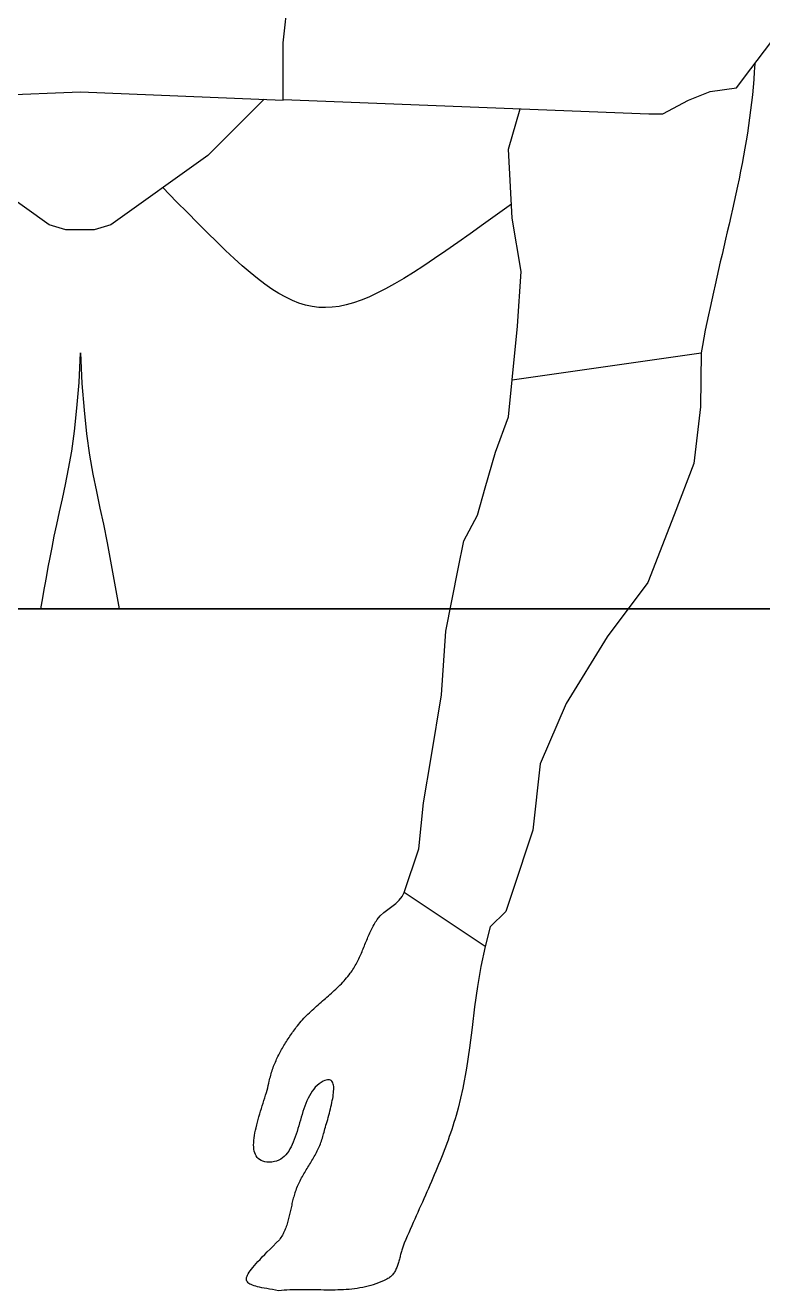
# Model space of a CAD drawing. Header units: millimetres. Extents: x -155 to 94595, y -3153 to 63413.
# Drawn here: x 93010.8 to 93296.4, y 40787.8 to 41278.1 of the extents above; entities that cross this region are included whole.
import ezdxf

# ---------------------------------------------------------------- set-up
doc = ezdxf.new("R2010")
doc.units = ezdxf.units.MM
doc.layers.add('int', color=185, linetype='Continuous')

msp = doc.modelspace()

# ---------------------------------------------------------------- linework, layer by layer
at = {"layer": 'int'}
for p, q in [((93110.669, 41271.277), (93113.116, 41293.529)), ((93110.669, 41249.138), (93110.669, 41271.277)), ((93291.807, 41261.214), (93299.51, 41271.485)), ((93286.31, 41253.884), (93291.807, 41261.214)), ((93293.313, 41263.094), (93293.15, 41260.102)), ((93293.319, 41263.229), (93293.313, 41263.094)), ((93292.944, 41257.115), (93292.698, 41254.133)), ((93293.15, 41260.102), (93292.944, 41257.115)), ((92953.682, 41249.138), (93032.175, 41252.278)), ((93032.175, 41252.278), (93110.669, 41249.138)), ((93267.655, 41249.138), (93276.017, 41252.483)), ((93276.017, 41252.483), (93286.31, 41253.884)), ((93292.413, 41251.156), (93292.092, 41248.183)), ((93292.698, 41254.133), (93292.413, 41251.156)), ((93103.316, 41249.432), (93081.563, 41227.679)), ((93110.669, 41249.375), (93252.383, 41243.81)), ((93197.965, 41230.131), (93202.537, 41245.752)), ((93257.782, 41243.847), (93267.655, 41249.138)), ((93292.092, 41248.183), (93291.735, 41245.215)), ((93252.383, 41243.81), (93257.782, 41243.847)), ((93257.782, 41243.847), (93257.782, 41243.847)), ((93291.345, 41242.25), (93290.924, 41239.289)), ((93291.735, 41245.215), (93291.345, 41242.25)), ((93290.473, 41236.332), (93289.994, 41233.378)), ((93290.924, 41239.289), (93290.473, 41236.332)), ((93289.994, 41233.378), (93289.488, 41230.427)), ((93020.099, 41200.794), (92982.46, 41227.679)), ((93081.563, 41227.679), (93043.924, 41200.794)), ((93081.563, 41227.679), (93081.563, 41227.679)), ((93199.38, 41203.389), (93197.965, 41230.131)), ((93197.965, 41230.131), (93197.965, 41230.131)), ((93288.959, 41227.479), (93288.407, 41224.534)), ((93289.488, 41230.427), (93288.959, 41227.479)), ((93287.834, 41221.591), (93287.243, 41218.65)), ((93288.407, 41224.534), (93287.834, 41221.591)), ((93287.243, 41218.65), (93286.634, 41215.712)), ((93069.425, 41209.749), (93064.087, 41215.196)), ((93286.01, 41212.775), (93285.372, 41209.84)), ((93286.634, 41215.712), (93286.01, 41212.775)), ((93073.598, 41205.503), (93069.425, 41209.749)), ((93199.098, 41208.752), (93193.697, 41204.869)), ((93284.723, 41206.906), (93284.063, 41203.974)), ((93285.372, 41209.84), (93284.723, 41206.906)), ((93077.568, 41201.493), (93073.598, 41205.503)), ((93081.347, 41197.716), (93077.568, 41201.493)), ((93193.697, 41204.869), (93188.299, 41200.999)), ((93202.824, 41182.726), (93199.38, 41203.389)), ((93284.063, 41203.974), (93283.396, 41201.042)), ((93026.514, 41198.889), (93020.099, 41200.794)), ((93026.514, 41198.889), (93026.514, 41198.889)), ((93037.509, 41198.889), (93026.514, 41198.889)), ((93043.924, 41200.794), (93037.509, 41198.889)), ((93037.509, 41198.889), (93037.509, 41198.889)), ((93084.95, 41194.173), (93081.347, 41197.716)), ((93183.173, 41197.346), (93178.306, 41193.909)), ((93188.299, 41200.999), (93183.173, 41197.346)), ((93282.722, 41198.111), (93282.043, 41195.18)), ((93283.396, 41201.042), (93282.722, 41198.111)), ((93088.39, 41190.863), (93084.95, 41194.173)), ((93178.306, 41193.909), (93173.683, 41190.689)), ((93281.362, 41192.25), (93280.679, 41189.32)), ((93282.043, 41195.18), (93281.362, 41192.25)), ((93091.68, 41187.786), (93088.39, 41190.863)), ((93094.835, 41184.941), (93091.68, 41187.786)), ((93169.291, 41187.687), (93165.117, 41184.903)), ((93173.683, 41190.689), (93169.291, 41187.687)), ((93280.679, 41189.32), (93279.998, 41186.39)), ((93097.867, 41182.328), (93094.835, 41184.941)), ((93100.79, 41179.945), (93097.867, 41182.328)), ((93161.146, 41182.337), (93157.366, 41179.991)), ((93165.117, 41184.903), (93161.146, 41182.337)), ((93201.461, 41161.501), (93202.824, 41182.726)), ((93279.319, 41183.459), (93278.644, 41180.528)), ((93279.998, 41186.39), (93279.319, 41183.459)), ((93103.619, 41177.793), (93100.79, 41179.945)), ((93106.366, 41175.871), (93103.619, 41177.793)), ((93153.762, 41177.865), (93150.321, 41175.96)), ((93157.366, 41179.991), (93153.762, 41177.865)), ((93277.976, 41177.596), (93277.315, 41174.663)), ((93278.644, 41180.528), (93277.976, 41177.596)), ((93109.045, 41174.179), (93106.366, 41175.871)), ((93111.67, 41172.715), (93109.045, 41174.179)), ((93114.254, 41171.48), (93111.67, 41172.715)), ((93143.875, 41172.811), (93140.843, 41171.57)), ((93147.03, 41174.275), (93143.875, 41172.811)), ((93150.321, 41175.96), (93147.03, 41174.275)), ((93277.315, 41174.663), (93276.664, 41171.729)), ((93116.81, 41170.472), (93114.254, 41171.48)), ((93119.354, 41169.692), (93116.81, 41170.472)), ((93121.897, 41169.139), (93119.354, 41169.692)), ((93124.454, 41168.812), (93121.897, 41169.139)), ((93127.038, 41168.71), (93124.454, 41168.812)), ((93129.663, 41168.834), (93127.038, 41168.71)), ((93132.342, 41169.182), (93129.663, 41168.834)), ((93135.09, 41169.755), (93132.342, 41169.182)), ((93137.919, 41170.551), (93135.09, 41169.755)), ((93140.843, 41171.57), (93137.919, 41170.551)), ((93276.025, 41168.794), (93275.399, 41165.856)), ((93276.664, 41171.729), (93276.025, 41168.794)), ((93274.788, 41162.917), (93274.194, 41159.976)), ((93275.399, 41165.856), (93274.788, 41162.917)), ((93199.38, 41140.687), (93201.461, 41161.501)), ((93274.194, 41159.976), (93273.619, 41157.032)), ((93273.064, 41154.086), (93272.532, 41151.137)), ((93273.619, 41157.032), (93273.064, 41154.086)), ((93031.62, 41139.717), (93032.175, 41151.137)), ((93032.175, 41151.137), (93032.749, 41139.351)), ((93199.38, 41140.687), (93272.532, 41151.137)), ((93272.532, 41151.137), (93272.311, 41130.271)), ((93030.838, 41129.687), (93031.62, 41139.717)), ((93032.749, 41139.351), (93033.562, 41128.967)), ((93197.948, 41126.371), (93199.38, 41140.687)), ((93029.878, 41120.884), (93030.838, 41129.687)), ((93033.562, 41128.967), (93034.571, 41119.783)), ((93272.311, 41130.271), (93269.714, 41108.279)), ((93192.876, 41112.697), (93197.948, 41126.371)), ((93028.785, 41113.143), (93029.878, 41120.884)), ((93034.571, 41119.783), (93035.732, 41111.599)), ((93027.608, 41106.301), (93028.785, 41113.143)), ((93035.732, 41111.599), (93037.004, 41104.214)), ((93188.93, 41098.886), (93192.876, 41112.697)), ((93026.392, 41100.195), (93027.608, 41106.301)), ((93037.004, 41104.214), (93038.342, 41097.427)), ((93269.714, 41108.279), (93262.082, 41088.436)), ((93025.186, 41094.661), (93026.392, 41100.195)), ((93185.903, 41088.292), (93188.93, 41098.886)), ((93024.036, 41089.536), (93025.186, 41094.661)), ((93038.342, 41097.427), (93039.705, 41091.037)), ((93022.98, 41084.688), (93024.036, 41089.536)), ((93039.705, 41091.037), (93041.05, 41084.844)), ((93022.024, 41080.107), (93022.98, 41084.688)), ((93041.05, 41084.844), (93042.539, 41077.539)), ((93180.642, 41078.351), (93185.903, 41088.292)), ((93262.082, 41088.436), (93251.981, 41062.173)), ((93021.163, 41075.818), (93022.024, 41080.107)), ((93020.395, 41071.843), (93021.163, 41075.818)), ((93042.539, 41077.539), (93045.164, 41063.394)), ((93178.479, 41067.535), (93180.642, 41078.351)), ((93019.716, 41068.205), (93020.395, 41071.843)), ((93018.61, 41062.035), (93019.122, 41064.928)), ((93019.122, 41064.928), (93019.716, 41068.205)), ((93173.647, 41043.376), (93178.479, 41067.535)), ((93017.613, 41056.308), (93018.176, 41059.547)), ((93018.176, 41059.547), (93018.61, 41062.035)), ((93045.164, 41063.394), (93047.196, 41051.989)), ((93251.981, 41062.173), (93236.145, 41041.125)), ((93016.862, 41051.989), (93017.613, 41056.308)), ((92274.86, 41051.989), (93594.86, 41051.989)), ((93594.86, 41051.989), (92274.86, 41051.989)), ((92888.98, 41051.989), (93016.862, 41051.989)), ((93047.196, 41051.989), (93175.37, 41051.989)), ((93172.079, 41018.68), (93173.647, 41043.376)), ((93236.145, 41041.125), (93220.281, 41015.284)), ((93168.029, 40994.383), (93172.079, 41018.68)), ((93220.281, 41015.284), (93210.278, 40991.943)), ((93165.109, 40976.861), (93168.029, 40994.383)), ((93210.278, 40991.943), (93207.401, 40966.194)), ((93163.203, 40959.004), (93165.109, 40976.861)), ((93207.401, 40966.194), (93199.38, 40942.131)), ((93157.579, 40942.131), (93163.203, 40959.004)), ((93156.787, 40940.485), (93157.579, 40942.131)), ((93188.93, 40921.231), (93157.579, 40942.131)), ((93199.38, 40942.131), (93196.913, 40934.73)), ((93152.787, 40936.664), (93154.298, 40937.819)), ((93154.298, 40937.819), (93155.662, 40939.07)), ((93155.662, 40939.07), (93156.787, 40940.485)), ((93147.128, 40931.681), (93148.3, 40933.116)), ((93148.3, 40933.116), (93149.695, 40934.38)), ((93149.695, 40934.38), (93151.222, 40935.54)), ((93151.222, 40935.54), (93152.787, 40936.664)), ((93196.913, 40934.73), (93190.826, 40928.818)), ((93144.267, 40926.42), (93144.519, 40926.965)), ((93144.519, 40926.965), (93144.778, 40927.507)), ((93144.778, 40927.507), (93145.043, 40928.046)), ((93145.043, 40928.046), (93145.314, 40928.58)), ((93145.314, 40928.58), (93145.594, 40929.11)), ((93145.594, 40929.11), (93145.882, 40929.635)), ((93145.882, 40929.635), (93146.179, 40930.155)), ((93146.179, 40930.155), (93146.485, 40930.67)), ((93146.485, 40930.67), (93146.801, 40931.179)), ((93146.801, 40931.179), (93147.128, 40931.681)), ((93190.826, 40928.818), (93188.93, 40921.231)), ((93142.381, 40921.979), (93142.609, 40922.538)), ((93142.609, 40922.538), (93142.839, 40923.097)), ((93142.839, 40923.097), (93143.069, 40923.655)), ((93143.069, 40923.655), (93143.302, 40924.212)), ((93143.302, 40924.212), (93143.538, 40924.767)), ((93143.538, 40924.767), (93143.777, 40925.32)), ((93143.777, 40925.32), (93144.019, 40925.871)), ((93144.019, 40925.871), (93144.267, 40926.42)), ((93140.26, 40916.987), (93140.509, 40917.534)), ((93140.509, 40917.534), (93140.753, 40918.084)), ((93140.753, 40918.084), (93140.993, 40918.636)), ((93140.993, 40918.636), (93141.229, 40919.19)), ((93141.229, 40919.19), (93141.463, 40919.746)), ((93141.463, 40919.746), (93141.694, 40920.303)), ((93141.694, 40920.303), (93141.924, 40920.861)), ((93141.924, 40920.861), (93142.153, 40921.42)), ((93142.153, 40921.42), (93142.381, 40921.979)), ((93188.93, 40921.231), (93187.233, 40913.471)), ((93137.374, 40911.756), (93137.705, 40912.255)), ((93137.705, 40912.255), (93138.024, 40912.76)), ((93138.024, 40912.76), (93138.333, 40913.271)), ((93138.333, 40913.271), (93138.633, 40913.787)), ((93138.633, 40913.787), (93138.923, 40914.309)), ((93138.923, 40914.309), (93139.205, 40914.836)), ((93139.205, 40914.836), (93139.479, 40915.368)), ((93139.479, 40915.368), (93139.746, 40915.904)), ((93139.746, 40915.904), (93140.006, 40916.444)), ((93140.006, 40916.444), (93140.26, 40916.987)), ((93187.233, 40913.471), (93185.912, 40905.634)), ((93133.745, 40907.314), (93134.259, 40907.869)), ((93134.259, 40907.869), (93134.764, 40908.433)), ((93134.764, 40908.433), (93135.259, 40909.005)), ((93135.259, 40909.005), (93135.743, 40909.587)), ((93135.743, 40909.587), (93136.217, 40910.179)), ((93136.217, 40910.179), (93136.678, 40910.781)), ((93136.678, 40910.781), (93137.032, 40911.265)), ((93137.032, 40911.265), (93137.374, 40911.756)), ((93128.24, 40902.085), (93128.811, 40902.59)), ((93128.811, 40902.59), (93129.379, 40903.097)), ((93129.379, 40903.097), (93129.944, 40903.607)), ((93129.944, 40903.607), (93130.504, 40904.121)), ((93130.504, 40904.121), (93131.06, 40904.64)), ((93131.06, 40904.64), (93131.61, 40905.163)), ((93131.61, 40905.163), (93132.155, 40905.691)), ((93132.155, 40905.691), (93132.692, 40906.225)), ((93132.692, 40906.225), (93133.223, 40906.766)), ((93133.223, 40906.766), (93133.745, 40907.314)), ((93185.912, 40905.634), (93184.835, 40897.748)), ((93122.512, 40897.053), (93123.077, 40897.563)), ((93123.077, 40897.563), (93123.645, 40898.071)), ((93123.645, 40898.071), (93124.216, 40898.575)), ((93124.216, 40898.575), (93124.789, 40899.078)), ((93124.789, 40899.078), (93125.364, 40899.58)), ((93125.364, 40899.58), (93125.94, 40900.08)), ((93125.94, 40900.08), (93126.516, 40900.58)), ((93126.516, 40900.58), (93127.092, 40901.081)), ((93127.092, 40901.081), (93127.667, 40901.582)), ((93127.667, 40901.582), (93128.24, 40902.085)), ((93184.835, 40897.748), (93183.869, 40889.84)), ((93117.692, 40892.227), (93118.196, 40892.791)), ((93118.196, 40892.791), (93118.71, 40893.346)), ((93118.71, 40893.346), (93119.233, 40893.894)), ((93119.233, 40893.894), (93119.763, 40894.435)), ((93119.763, 40894.435), (93120.301, 40894.969)), ((93120.301, 40894.969), (93120.845, 40895.498)), ((93120.845, 40895.498), (93121.396, 40896.021)), ((93121.396, 40896.021), (93121.952, 40896.539)), ((93121.952, 40896.539), (93122.512, 40897.053)), ((93114.003, 40887.441), (93114.353, 40887.935)), ((93114.353, 40887.935), (93114.705, 40888.425)), ((93114.705, 40888.425), (93115.061, 40888.913)), ((93115.061, 40888.913), (93115.418, 40889.398)), ((93115.418, 40889.398), (93115.778, 40889.88)), ((93115.778, 40889.88), (93116.239, 40890.482)), ((93116.239, 40890.482), (93116.712, 40891.073)), ((93116.712, 40891.073), (93117.197, 40891.655)), ((93117.197, 40891.655), (93117.692, 40892.227)), ((93183.869, 40889.84), (93182.882, 40881.936)), ((93110.701, 40882.351), (93111.012, 40882.873)), ((93111.012, 40882.873), (93111.327, 40883.392)), ((93111.327, 40883.392), (93111.647, 40883.908)), ((93111.647, 40883.908), (93111.972, 40884.421)), ((93111.972, 40884.421), (93112.301, 40884.932)), ((93112.301, 40884.932), (93112.634, 40885.439)), ((93112.634, 40885.439), (93112.971, 40885.944)), ((93112.971, 40885.944), (93113.311, 40886.446)), ((93113.311, 40886.446), (93113.655, 40886.945)), ((93113.655, 40886.945), (93114.003, 40887.441)), ((93108.167, 40877.527), (93108.423, 40878.075)), ((93108.423, 40878.075), (93108.686, 40878.619)), ((93108.686, 40878.619), (93108.955, 40879.161)), ((93108.955, 40879.161), (93109.231, 40879.699)), ((93109.231, 40879.699), (93109.513, 40880.235)), ((93109.513, 40880.235), (93109.802, 40880.768)), ((93109.802, 40880.768), (93110.096, 40881.299)), ((93110.096, 40881.299), (93110.396, 40881.826)), ((93110.396, 40881.826), (93110.701, 40882.351)), ((93182.882, 40881.936), (93181.743, 40874.065)), ((93106.219, 40872.475), (93106.402, 40873.047)), ((93106.402, 40873.047), (93106.593, 40873.617)), ((93106.593, 40873.617), (93106.794, 40874.184)), ((93106.794, 40874.184), (93107.002, 40874.748)), ((93107.002, 40874.748), (93107.22, 40875.31)), ((93107.22, 40875.31), (93107.445, 40875.868)), ((93107.445, 40875.868), (93107.678, 40876.424)), ((93107.678, 40876.424), (93107.919, 40876.977)), ((93107.919, 40876.977), (93108.167, 40877.527)), ((93181.743, 40874.065), (93180.32, 40866.254)), ((93104.949, 40867.317), (93105.153, 40868.168)), ((93105.153, 40868.168), (93105.327, 40868.979)), ((93105.327, 40868.979), (93105.451, 40869.569)), ((93105.451, 40869.569), (93105.585, 40870.156)), ((93105.585, 40870.156), (93105.729, 40870.74)), ((93105.729, 40870.74), (93105.883, 40871.321)), ((93105.883, 40871.321), (93106.046, 40871.899)), ((93106.046, 40871.899), (93106.219, 40872.475)), ((93125.375, 40868.499), (93124.58, 40867.945)), ((93126.228, 40868.979), (93125.375, 40868.499)), ((93126.831, 40869.252), (93126.228, 40868.979)), ((93127.378, 40869.439), (93126.831, 40869.252)), ((93127.87, 40869.546), (93127.378, 40869.439)), ((93128.311, 40869.575), (93127.87, 40869.546)), ((93128.701, 40869.529), (93128.311, 40869.575)), ((93129.044, 40869.412), (93128.701, 40869.529)), ((93129.34, 40869.228), (93129.044, 40869.412)), ((93129.591, 40868.98), (93129.34, 40869.228)), ((93129.801, 40868.671), (93129.591, 40868.98)), ((93129.97, 40868.304), (93129.801, 40868.671)), ((93130.101, 40867.884), (93129.97, 40868.304)), ((93103.587, 40862.585), (93103.894, 40863.584)), ((93103.894, 40863.584), (93104.187, 40864.56)), ((93104.187, 40864.56), (93104.463, 40865.51)), ((93104.463, 40865.51), (93104.717, 40866.43)), ((93104.717, 40866.43), (93104.949, 40867.317)), ((93120.846, 40863.33), (93120.364, 40862.389)), ((93121.362, 40864.23), (93120.846, 40863.33)), ((93121.916, 40865.084), (93121.362, 40864.23)), ((93122.511, 40865.887), (93121.916, 40865.084)), ((93123.151, 40866.634), (93122.511, 40865.887)), ((93123.84, 40867.322), (93123.151, 40866.634)), ((93124.58, 40867.945), (93123.84, 40867.322)), ((93130.004, 40862.989), (93130.109, 40863.718)), ((93130.195, 40867.413), (93130.101, 40867.884)), ((93130.109, 40863.718), (93130.191, 40864.42)), ((93130.191, 40864.42), (93130.249, 40865.093)), ((93130.255, 40866.895), (93130.195, 40867.413)), ((93130.249, 40865.093), (93130.28, 40865.731)), ((93130.283, 40866.333), (93130.255, 40866.895)), ((93130.28, 40865.731), (93130.283, 40866.333)), ((93180.32, 40866.254), (93178.479, 40858.529)), ((93101.952, 40857.353), (93102.282, 40858.42)), ((93102.282, 40858.42), (93102.614, 40859.48)), ((93102.614, 40859.48), (93102.944, 40860.53)), ((93102.944, 40860.53), (93103.27, 40861.566)), ((93103.27, 40861.566), (93103.587, 40862.585)), ((93118.719, 40858.299), (93118.361, 40857.219)), ((93119.095, 40859.361), (93118.719, 40858.299)), ((93119.493, 40860.399), (93119.095, 40859.361)), ((93119.915, 40861.41), (93119.493, 40860.399)), ((93120.364, 40862.389), (93119.915, 40861.41)), ((93129.014, 40858.248), (93129.213, 40859.065)), ((93129.213, 40859.065), (93129.4, 40859.876)), ((93129.4, 40859.876), (93129.575, 40860.677)), ((93129.575, 40860.677), (93129.735, 40861.465)), ((93129.735, 40861.465), (93129.879, 40862.237)), ((93129.879, 40862.237), (93130.004, 40862.989)), ((93178.479, 40858.529), (93178.092, 40857.138)), ((93100.713, 40853.078), (93101.004, 40854.141)), ((93101.004, 40854.141), (93101.31, 40855.211)), ((93101.31, 40855.211), (93101.627, 40856.282)), ((93101.627, 40856.282), (93101.952, 40857.353)), ((93117.359, 40853.912), (93117.038, 40852.803)), ((93117.684, 40855.021), (93117.359, 40853.912)), ((93118.017, 40856.124), (93117.684, 40855.021)), ((93118.361, 40857.219), (93118.017, 40856.124)), ((93127.495, 40852.645), (93127.712, 40853.409)), ((93127.712, 40853.409), (93127.933, 40854.191)), ((93127.933, 40854.191), (93128.155, 40854.988)), ((93128.155, 40854.988), (93128.376, 40855.795)), ((93128.376, 40855.795), (93128.594, 40856.61)), ((93128.594, 40856.61), (93128.808, 40857.429)), ((93128.808, 40857.429), (93129.014, 40858.248)), ((93177.277, 40854.369), (93176.85, 40852.991)), ((93177.691, 40855.751), (93177.277, 40854.369)), ((93178.092, 40857.138), (93177.691, 40855.751)), ((93099.585, 40847.961), (93099.756, 40848.947)), ((93099.756, 40848.947), (93099.958, 40849.955)), ((93099.958, 40849.955), (93100.187, 40850.982)), ((93100.187, 40850.982), (93100.439, 40852.024)), ((93100.439, 40852.024), (93100.713, 40853.078)), ((93116.068, 40849.523), (93115.731, 40848.459)), ((93116.396, 40850.604), (93116.068, 40849.523)), ((93116.718, 40851.699), (93116.396, 40850.604)), ((93117.038, 40852.803), (93116.718, 40851.699)), ((93126.228, 40848.079), (93126.368, 40848.623)), ((93126.368, 40848.623), (93126.524, 40849.209)), ((93126.524, 40849.209), (93126.696, 40849.834)), ((93126.696, 40849.834), (93126.881, 40850.493)), ((93126.881, 40850.493), (93127.077, 40851.183)), ((93127.077, 40851.183), (93127.282, 40851.902)), ((93127.282, 40851.902), (93127.495, 40852.645)), ((93175.496, 40848.883), (93175.022, 40847.521)), ((93175.959, 40850.248), (93175.496, 40848.883)), ((93176.41, 40851.618), (93175.959, 40850.248)), ((93176.85, 40852.991), (93176.41, 40851.618)), ((93099.268, 40844.3), (93099.286, 40845.166)), ((93099.297, 40843.472), (93099.268, 40844.3)), ((93099.286, 40845.166), (93099.347, 40846.068)), ((93099.347, 40846.068), (93099.448, 40847)), ((93099.448, 40847), (93099.585, 40847.961)), ((93114.223, 40844.48), (93113.789, 40843.577)), ((93114.631, 40845.425), (93114.223, 40844.48)), ((93115.016, 40846.406), (93114.631, 40845.425)), ((93115.381, 40847.419), (93115.016, 40846.406)), ((93115.731, 40848.459), (93115.381, 40847.419)), ((93124.642, 40843.577), (93124.881, 40844.124)), ((93124.881, 40844.124), (93125.109, 40844.675)), ((93125.109, 40844.675), (93125.327, 40845.23)), ((93125.327, 40845.23), (93125.533, 40845.789)), ((93125.533, 40845.789), (93125.726, 40846.354)), ((93125.726, 40846.354), (93125.907, 40846.923)), ((93125.907, 40846.923), (93126.075, 40847.498)), ((93126.075, 40847.498), (93126.228, 40848.079)), ((93174.044, 40844.808), (93173.54, 40843.456)), ((93174.538, 40846.163), (93174.044, 40844.808)), ((93175.022, 40847.521), (93174.538, 40846.163)), ((93099.375, 40842.685), (93099.297, 40843.472)), ((93099.505, 40841.942), (93099.375, 40842.685)), ((93099.692, 40841.247), (93099.505, 40841.942)), ((93099.937, 40840.603), (93099.692, 40841.247)), ((93100.245, 40840.013), (93099.937, 40840.603)), ((93100.618, 40839.481), (93100.245, 40840.013)), ((93101.06, 40839.009), (93100.618, 40839.481)), ((93101.573, 40838.6), (93101.06, 40839.009)), ((93109.742, 40838.795), (93108.978, 40838.387)), ((93110.452, 40839.281), (93109.742, 40838.795)), ((93111.113, 40839.84), (93110.452, 40839.281)), ((93111.727, 40840.468), (93111.113, 40839.84)), ((93112.299, 40841.161), (93111.727, 40840.468)), ((93112.831, 40841.913), (93112.299, 40841.161)), ((93113.326, 40842.72), (93112.831, 40841.913)), ((93113.789, 40843.577), (93113.326, 40842.72)), ((93121.839, 40838.276), (93122.144, 40838.797)), ((93122.144, 40838.797), (93122.444, 40839.319)), ((93122.444, 40839.319), (93122.741, 40839.843)), ((93122.741, 40839.843), (93123.033, 40840.368)), ((93123.033, 40840.368), (93123.319, 40840.896)), ((93123.319, 40840.896), (93123.599, 40841.426)), ((93123.599, 40841.426), (93123.871, 40841.959)), ((93123.871, 40841.959), (93124.137, 40842.495)), ((93124.137, 40842.495), (93124.394, 40843.035)), ((93124.394, 40843.035), (93124.642, 40843.577)), ((93171.978, 40839.419), (93171.441, 40838.079)), ((93172.507, 40840.762), (93171.978, 40839.419)), ((93173.028, 40842.108), (93172.507, 40840.762)), ((93173.54, 40843.456), (93173.028, 40842.108)), ((93102.161, 40838.259), (93101.573, 40838.6)), ((93102.828, 40837.988), (93102.161, 40838.259)), ((93103.575, 40837.79), (93102.828, 40837.988)), ((93104.408, 40837.669), (93103.575, 40837.79)), ((93105.327, 40837.628), (93104.408, 40837.669)), ((93106.336, 40837.678), (93105.327, 40837.628)), ((93107.279, 40837.824), (93106.336, 40837.678)), ((93108.159, 40838.062), (93107.279, 40837.824)), ((93108.978, 40838.387), (93108.159, 40838.062)), ((93119.044, 40833.606), (93119.352, 40834.127)), ((93119.352, 40834.127), (93119.662, 40834.646)), ((93119.662, 40834.646), (93119.973, 40835.165)), ((93119.973, 40835.165), (93120.285, 40835.683)), ((93120.285, 40835.683), (93120.598, 40836.201)), ((93120.598, 40836.201), (93120.91, 40836.719)), ((93120.91, 40836.719), (93121.222, 40837.238)), ((93121.222, 40837.238), (93121.532, 40837.756)), ((93121.532, 40837.756), (93121.839, 40838.276)), ((93169.792, 40834.072), (93169.23, 40832.74)), ((93170.348, 40835.405), (93169.792, 40834.072)), ((93170.898, 40836.741), (93170.348, 40835.405)), ((93171.441, 40838.079), (93170.898, 40836.741)), ((93116.492, 40828.829), (93116.748, 40829.371)), ((93116.748, 40829.371), (93117.013, 40829.91)), ((93117.013, 40829.91), (93117.286, 40830.445)), ((93117.286, 40830.445), (93117.566, 40830.978)), ((93117.566, 40830.978), (93117.851, 40831.508)), ((93117.851, 40831.508), (93118.143, 40832.036)), ((93118.143, 40832.036), (93118.439, 40832.561)), ((93118.439, 40832.561), (93118.74, 40833.084)), ((93118.74, 40833.084), (93119.044, 40833.606)), ((93168.092, 40830.083), (93167.517, 40828.756)), ((93168.663, 40831.411), (93168.092, 40830.083)), ((93169.23, 40832.74), (93168.663, 40831.411)), ((93114.767, 40824.15), (93114.625, 40823.634)), ((93114.914, 40824.664), (93114.767, 40824.15)), ((93115.07, 40825.175), (93114.914, 40824.664)), ((93115.233, 40825.682), (93115.07, 40825.175)), ((93115.405, 40826.185), (93115.233, 40825.682)), ((93115.586, 40826.684), (93115.405, 40826.185)), ((93115.778, 40827.178), (93115.586, 40826.684)), ((93115.778, 40827.178), (93116.006, 40827.733)), ((93116.006, 40827.733), (93116.244, 40828.283)), ((93116.244, 40828.283), (93116.492, 40828.829)), ((93165.771, 40824.784), (93165.184, 40823.462)), ((93166.355, 40826.107), (93165.771, 40824.784)), ((93166.938, 40827.431), (93166.355, 40826.107)), ((93167.517, 40828.756), (93166.938, 40827.431)), ((93113.642, 40819.435), (93113.527, 40818.908)), ((93113.758, 40819.963), (93113.642, 40819.435)), ((93113.873, 40820.491), (93113.758, 40819.963)), ((93113.991, 40821.018), (93113.873, 40820.491)), ((93114.11, 40821.544), (93113.991, 40821.018)), ((93114.233, 40822.069), (93114.11, 40821.544)), ((93114.359, 40822.593), (93114.233, 40822.069)), ((93114.489, 40823.114), (93114.359, 40822.593)), ((93114.625, 40823.634), (93114.489, 40823.114)), ((93163.415, 40819.499), (93162.824, 40818.178)), ((93164.005, 40820.819), (93163.415, 40819.499)), ((93164.595, 40822.14), (93164.005, 40820.819)), ((93165.184, 40823.462), (93164.595, 40822.14)), ((93112.377, 40814.22), (93112.223, 40813.712)), ((93112.524, 40814.731), (93112.377, 40814.22)), ((93112.664, 40815.246), (93112.524, 40814.731)), ((93112.799, 40815.763), (93112.664, 40815.246)), ((93112.928, 40816.283), (93112.799, 40815.763)), ((93113.054, 40816.805), (93112.928, 40816.283)), ((93113.176, 40817.329), (93113.054, 40816.805)), ((93113.295, 40817.854), (93113.176, 40817.329)), ((93113.412, 40818.38), (93113.295, 40817.854)), ((93113.527, 40818.908), (93113.412, 40818.38)), ((93161.056, 40814.217), (93160.469, 40812.895)), ((93161.644, 40815.537), (93161.056, 40814.217)), ((93162.234, 40816.858), (93161.644, 40815.537)), ((93162.824, 40818.178), (93162.234, 40816.858)), ((93110.398, 40809.355), (93110.133, 40808.901)), ((93110.649, 40809.816), (93110.398, 40809.355)), ((93110.885, 40810.284), (93110.649, 40809.816)), ((93111.109, 40810.758), (93110.885, 40810.284)), ((93111.321, 40811.237), (93111.109, 40810.758)), ((93111.522, 40811.723), (93111.321, 40811.237)), ((93111.711, 40812.213), (93111.522, 40811.723)), ((93111.891, 40812.708), (93111.711, 40812.213)), ((93112.061, 40813.208), (93111.891, 40812.708)), ((93112.223, 40813.712), (93112.061, 40813.208)), ((93159.303, 40810.251), (93158.724, 40808.928)), ((93159.885, 40811.574), (93159.303, 40810.251)), ((93160.469, 40812.895), (93159.885, 40811.574)), ((93105.629, 40803.957), (93106.767, 40805.103)), ((93106.767, 40805.103), (93107.973, 40806.311)), ((93107.973, 40806.311), (93109.246, 40807.584)), ((93109.558, 40808.015), (93109.246, 40807.584)), ((93109.854, 40808.455), (93109.558, 40808.015)), ((93110.133, 40808.901), (93109.854, 40808.455)), ((93157.002, 40804.723), (93156.874, 40804.316)), ((93157.136, 40805.123), (93157.002, 40804.723)), ((93157.276, 40805.516), (93157.136, 40805.123)), ((93157.424, 40805.901), (93157.276, 40805.516)), ((93157.579, 40806.278), (93157.424, 40805.901)), ((93158.149, 40807.603), (93157.579, 40806.278)), ((93158.724, 40808.928), (93158.149, 40807.603)), ((93100.937, 40799.107), (93101.742, 40799.967)), ((93101.742, 40799.967), (93102.613, 40800.88)), ((93102.613, 40800.88), (93103.551, 40801.848)), ((93103.551, 40801.848), (93104.557, 40802.873)), ((93104.557, 40802.873), (93105.629, 40803.957)), ((93155.622, 40799.64), (93155.503, 40799.217)), ((93155.738, 40800.066), (93155.622, 40799.64)), ((93155.851, 40800.495), (93155.738, 40800.066)), ((93155.962, 40800.924), (93155.851, 40800.495)), ((93156.072, 40801.355), (93155.962, 40800.924)), ((93156.181, 40801.785), (93156.072, 40801.355)), ((93156.292, 40802.214), (93156.181, 40801.785)), ((93156.403, 40802.641), (93156.292, 40802.214)), ((93156.516, 40803.065), (93156.403, 40802.641)), ((93156.632, 40803.486), (93156.516, 40803.065)), ((93156.751, 40803.904), (93156.632, 40803.486)), ((93156.874, 40804.316), (93156.751, 40803.904)), ((93097.171, 40794.401), (93097.509, 40794.947)), ((93097.509, 40794.947), (93097.914, 40795.531)), ((93097.914, 40795.531), (93098.385, 40796.156)), ((93098.385, 40796.156), (93098.923, 40796.824)), ((93098.923, 40796.824), (93099.528, 40797.537)), ((93099.528, 40797.537), (93100.199, 40798.297)), ((93100.199, 40798.297), (93100.937, 40799.107)), ((93153.542, 40794.635), (93153.311, 40794.318)), ((93153.759, 40794.964), (93153.542, 40794.635)), ((93153.965, 40795.306), (93153.759, 40794.964)), ((93154.158, 40795.659), (93153.965, 40795.306)), ((93154.341, 40796.022), (93154.158, 40795.659)), ((93154.514, 40796.396), (93154.341, 40796.022)), ((93154.677, 40796.778), (93154.514, 40796.396)), ((93154.832, 40797.168), (93154.677, 40796.778)), ((93154.979, 40797.566), (93154.832, 40797.168)), ((93155.118, 40797.971), (93154.979, 40797.566)), ((93155.252, 40798.381), (93155.118, 40797.971)), ((93155.38, 40798.797), (93155.252, 40798.381)), ((93155.503, 40799.217), (93155.38, 40798.797)), ((93096.478, 40792.191), (93096.484, 40792.571)), ((93096.539, 40791.838), (93096.478, 40792.191)), ((93096.484, 40792.571), (93096.556, 40792.98)), ((93096.666, 40791.51), (93096.539, 40791.838)), ((93096.556, 40792.98), (93096.695, 40793.42)), ((93096.859, 40791.204), (93096.666, 40791.51)), ((93096.695, 40793.42), (93096.9, 40793.893)), ((93097.119, 40790.92), (93096.859, 40791.204)), ((93096.9, 40793.893), (93097.171, 40794.401)), ((93097.445, 40790.655), (93097.119, 40790.92)), ((93097.837, 40790.407), (93097.445, 40790.655)), ((93098.296, 40790.174), (93097.837, 40790.407)), ((93098.82, 40789.954), (93098.296, 40790.174)), ((93099.411, 40789.745), (93098.82, 40789.954)), ((93100.068, 40789.545), (93099.411, 40789.745)), ((93144.585, 40789.808), (93143.563, 40789.533)), ((93145.598, 40790.115), (93144.585, 40789.808)), ((93146.603, 40790.455), (93145.598, 40790.115)), ((93147.598, 40790.828), (93146.603, 40790.455)), ((93148.584, 40791.237), (93147.598, 40790.828)), ((93149.56, 40791.684), (93148.584, 40791.237)), ((93150.525, 40792.17), (93149.56, 40791.684)), ((93150.907, 40792.337), (93150.525, 40792.17)), ((93151.269, 40792.523), (93150.907, 40792.337)), ((93151.612, 40792.729), (93151.269, 40792.523)), ((93151.936, 40792.953), (93151.612, 40792.729)), ((93152.244, 40793.194), (93151.936, 40792.953)), ((93152.534, 40793.452), (93152.244, 40793.194)), ((93152.808, 40793.726), (93152.534, 40793.452)), ((93153.067, 40794.015), (93152.808, 40793.726)), ((93153.311, 40794.318), (93153.067, 40794.015)), ((93100.791, 40789.352), (93100.068, 40789.545)), ((93101.58, 40789.165), (93100.791, 40789.352)), ((93102.435, 40788.98), (93101.58, 40789.165)), ((93103.356, 40788.796), (93102.435, 40788.98)), ((93104.343, 40788.611), (93103.356, 40788.796)), ((93105.396, 40788.423), (93104.343, 40788.611)), ((93106.515, 40788.23), (93105.396, 40788.423)), ((93107.7, 40788.031), (93106.515, 40788.23)), ((93108.95, 40787.822), (93107.7, 40788.031)), ((93110.019, 40787.924), (93108.95, 40787.822)), ((93111.093, 40788.007), (93110.019, 40787.924)), ((93112.171, 40788.072), (93111.093, 40788.007)), ((93113.253, 40788.123), (93112.171, 40788.072)), ((93114.34, 40788.159), (93113.253, 40788.123)), ((93115.429, 40788.183), (93114.34, 40788.159)), ((93116.522, 40788.196), (93115.429, 40788.183)), ((93117.617, 40788.2), (93116.522, 40788.196)), ((93118.714, 40788.196), (93117.617, 40788.2)), ((93119.813, 40788.186), (93118.714, 40788.196)), ((93120.913, 40788.171), (93119.813, 40788.186)), ((93122.014, 40788.153), (93120.913, 40788.171)), ((93123.115, 40788.133), (93122.014, 40788.153)), ((93124.217, 40788.113), (93123.115, 40788.133)), ((93125.318, 40788.095), (93124.217, 40788.113)), ((93126.418, 40788.081), (93125.318, 40788.095)), ((93127.516, 40788.07), (93126.418, 40788.081)), ((93128.614, 40788.066), (93127.516, 40788.07)), ((93129.709, 40788.07), (93128.614, 40788.066)), ((93130.801, 40788.083), (93129.709, 40788.07)), ((93131.891, 40788.107), (93130.801, 40788.083)), ((93132.977, 40788.143), (93131.891, 40788.107)), ((93134.06, 40788.194), (93132.977, 40788.143)), ((93135.138, 40788.26), (93134.06, 40788.194)), ((93136.212, 40788.343), (93135.138, 40788.26)), ((93137.28, 40788.444), (93136.212, 40788.343)), ((93138.343, 40788.566), (93137.28, 40788.444)), ((93139.401, 40788.71), (93138.343, 40788.566)), ((93140.452, 40788.877), (93139.401, 40788.71)), ((93141.496, 40789.068), (93140.452, 40788.877)), ((93142.534, 40789.286), (93141.496, 40789.068)), ((93143.563, 40789.533), (93142.534, 40789.286))]:
    msp.add_line(p, q, dxfattribs=at)

doc.saveas('drawing.dxf')
